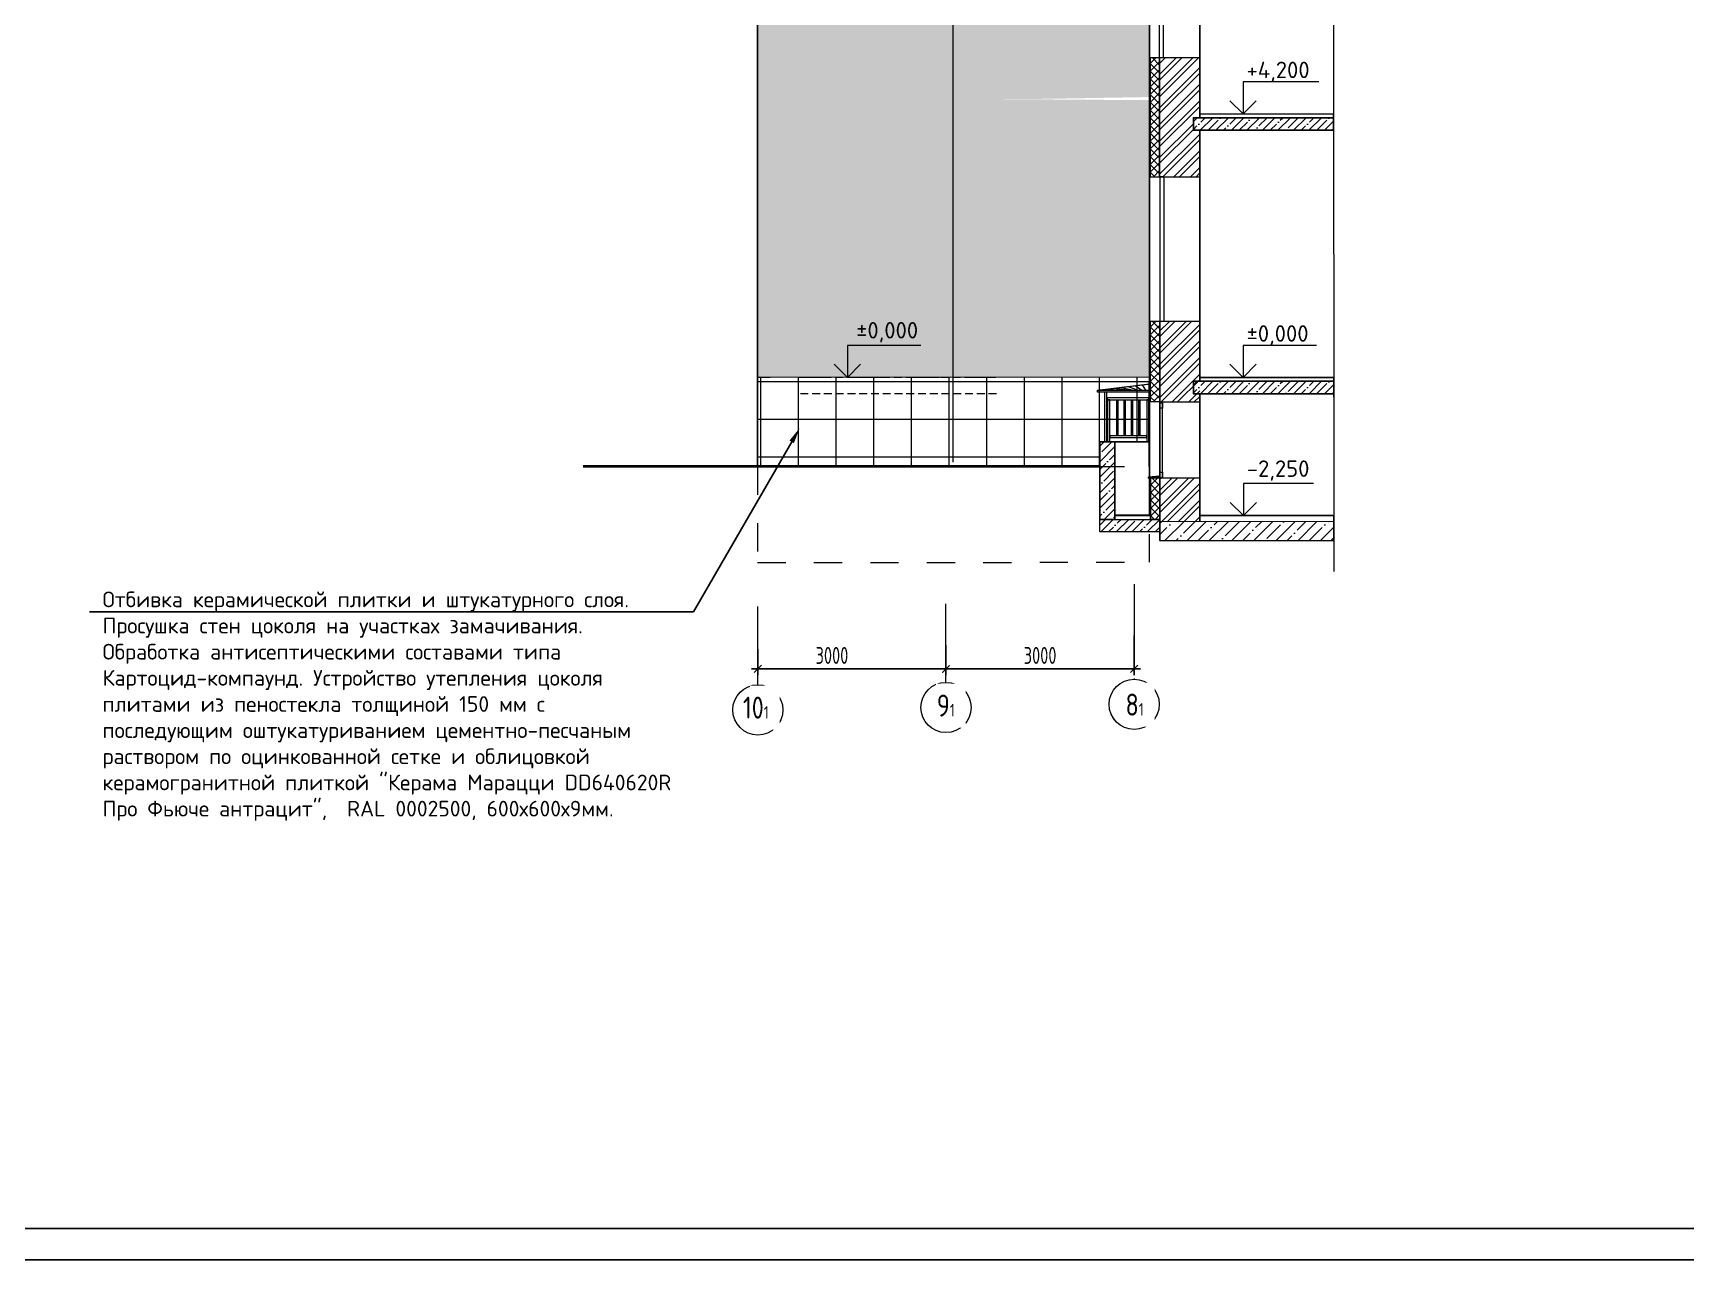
# Model space of a CAD drawing. Header units: millimetres. Extents: x -136099598 to 9192475, y 0 to 779331.
# Drawn here: x 125197 to 151547, y 242529 to 262079 of the extents above; entities that cross this region are included whole.
import ezdxf
from ezdxf import colors
from ezdxf.entities.mleader import LeaderData, LeaderLine
from ezdxf.math import Vec2, Vec3

# ---------------------------------------------------------------- set-up
doc = ezdxf.new("R2010")
doc.units = ezdxf.units.MM
doc.header["$MEASUREMENT"] = 0
for name, pattern in [('01_base$0$DASHED2', [0.375, 0.25, -0.125]), ('ADSK_Скрыто', [6, 3, -3]), ('CENTER', [2, 1.25, -0.25, 0.25, -0.25])]:
    doc.linetypes.add(name, pattern=pattern)
doc.layers.get('0').update_dxf_attribs({"color": 250, "lineweight": 9})
for name, color, linetype, lineweight in [('!_Цоколь', 7, 'Continuous', 0), ('_Скрыто_', 7, 'ADSK_Скрыто', 9), ('АР-Выноски', 5, 'Continuous', 5), ('АР_Оси', 193, 'Continuous', 9), ('АР_тонкая линия', 250, 'Continuous', 0), ('Ограждение', 250, 'Continuous', 9), ('пунктир', 251, 'Continuous', 13), ('СТЕНЫ кирпич ЛИДЕР', 250, 'Continuous', 15), ('Штриховка', 7, 'Continuous', 5)]:
    doc.layers.add(name, color=color, linetype=linetype, lineweight=lineweight)
doc.layers.add('_RAMKA', color=7, linetype='Continuous')
doc.layers.add('PDF _0', color=7, linetype='Continuous')
doc.layers.add('RAL 7016', color=7, linetype='Continuous', lineweight=0, true_color=0x383e42)
doc.layers.add('RAL 90 10', color=7, linetype='Continuous', lineweight=0, true_color=0xf1ece1)
doc.styles.add('ICOCPEUR', font='isocpeur.ttf')
doc.styles.add('ISOCPEUR', font='isocpeur.ttf', dxfattribs={"width": 0.7})
doc.styles.add('PDF ISOCPEUR', font='isocpeur.ttf')
doc.styles.add('ГОСТ 2.304', font='isocpeur.ttf', dxfattribs={"width": 0.7})
doc.dimstyles.new('R_100', dxfattribs={"dimtxt": 270, "dimasz": 120, "dimexe": 100, "dimexo": 100, "dimgap": 80, "dimtad": 1, "dimdec": 0, "dimrnd": 5, "dimzin": 0, "dimdsep": 46, "dimtxsty": 'ISOCPEUR', "dimblk": 'ARCHTICK', "dimcen": 100, "dimdle": 100, "dimclrd": 256, "dimclre": 256, "dimclrt": 256, "dimadec": 0, "dimazin": 0, "dimtfac": 2, "dimtdec": 0, "dimtofl": 0, "dimtmove": 1, "dimatfit": 3, "dimfxl": 1, "dimtvp": 3, "dimtfill": 1, "dimtolj": 1, "dimtzin": 0, "dimarcsym": 0})
pattern_1 = [(45, (0, 0), (-132.5825214724777, 132.5825214724777), []), (45, (88.38834750000001, -2.16489013695598e-14), (-132.5825214724777, 132.5825214724777), [])]

# ---------------------------------------------------------------- blocks, each defined once
blk = doc.blocks.new('_ArchTick')
at = {"color": 0, "linetype": 'ByBlock', "const_width": 0.15}
blk.add_lwpolyline([(-0.5, -0.5), (0.5, 0.5)], dxfattribs=at)
blk = doc.blocks.new('*D2561')
at = {"lineweight": -2, "ltscale": 150, "transparency": 16777216}
for p, q in [((136750.9194816086, 252263.0048866816), (136750.9194816086, 251847.0204245955)), ((139750.9194816086, 252327.811357763), (139750.9194816086, 251847.0204245955)), ((139850.9194816086, 251947.0204245955), (136650.9194816086, 251947.0204245955))]:
    blk.add_line(p, q, dxfattribs=at)
at = {"lineweight": -2, "ltscale": 150, "transparency": 16777216, "xscale": 120, "yscale": 120, "zscale": 120, "rotation": 180}
blk.add_blockref('_ArchTick', (136750.9194816086, 251947.0204245955), dxfattribs=at)
at = {"lineweight": -2, "ltscale": 150, "transparency": 16777216, "xscale": 120, "yscale": 120, "zscale": 120}
blk.add_blockref('_ArchTick', (139750.9194816086, 251947.0204245955), dxfattribs=at)
at = {"ltscale": 150, "transparency": 16777216, "insert": (137932.6778382061, 252162.0204245955), "char_height": 270, "attachment_point": 5, "style": 'ISOCPEUR', "bg_fill": 3, "box_fill_scale": 1.25, "bg_fill_color": 256, "bg_fill_true_color": 13158600, "bg_fill_transparency": 0}
blk.add_mtext('\\A1;3000', dxfattribs=at)
blk = doc.blocks.new('*D2563')
at = {"lineweight": -2, "ltscale": 150, "transparency": 16777216}
for p, q in [((142750.9194816087, 252478.3790068156), (142750.9194816087, 251847.0204245955)), ((139750.9194816086, 252327.811357763), (139750.9194816086, 251847.0204245955)), ((139650.9194816086, 251947.0204245955), (142850.9194816087, 251947.0204245955))]:
    blk.add_line(p, q, dxfattribs=at)
at = {"lineweight": -2, "ltscale": 150, "transparency": 16777216, "xscale": 120, "yscale": 120, "zscale": 120, "rotation": 180}
blk.add_blockref('_ArchTick', (139750.9194816086, 251947.0204245955), dxfattribs=at)
at = {"lineweight": -2, "ltscale": 150, "transparency": 16777216, "xscale": 120, "yscale": 120, "zscale": 120}
blk.add_blockref('_ArchTick', (142750.9194816087, 251947.0204245955), dxfattribs=at)
at = {"ltscale": 150, "transparency": 16777216, "insert": (141250.9194816087, 252162.0204245955), "char_height": 270, "attachment_point": 5, "style": 'ISOCPEUR', "bg_fill": 3, "box_fill_scale": 1.25, "bg_fill_color": 256, "bg_fill_true_color": 13158600, "bg_fill_transparency": 0}
blk.add_mtext('\\A1;3000', dxfattribs=at)

msp = doc.modelspace()

# ---------------------------------------------------------------- hatches: boundary and pattern name
at = {"layer": '!_Цоколь', "lineweight": 0, "ltscale": 5, "true_color": 0x636466}
h = msp.add_hatch(dxfattribs=at)
h.set_pattern_fill('ANSI37', color=251, scale=4800, angle=44.99999999999999)
h.set_pattern_definition([(90, (553800.0140254169, -32071.81941536049), (-600, 1.13686837721616e-13), []), (180, (553800.0140254169, -32071.81941536049), (-1.70530256582424e-13, -600), [])])
h.paths.add_polyline_path([(136745.5832098456, 256591.7283300238), (136745.5829095938, 256591.7283299289), (136756.2725096387, 256591.7317119272), (142992.3932441962, 256593.7047090192), (142992.7175206361, 255566.4011207308), (142202.1753320968, 255566.413199054), (142202.224860069, 255169.9798369385), (136745.8045714063, 255170.014146245)])
at = {"ltscale": 40, "true_color": 0x383e42}
h = msp.add_hatch(dxfattribs=at)
h.set_pattern_fill('ANSI32', color=250, scale=500, angle=360)
h.set_pattern_definition(pattern_1)
h.paths.add_polyline_path([(143154.9432616692, 261690.3409344515), (143156.4150530128, 259790.9502827468), (143795.6806937267, 259790.9501922725), (143795.6807983409, 260530.1232682845), (143695.6826438564, 260530.1232578625), (143695.6826438564, 260730.1232578625), (143795.6808167395, 260730.1520365802), (143795.6808167395, 260790.1232437099), (143795.6809461347, 261690.1232955847)])
at = {"ltscale": 100, "transparency": 33554687}
h = msp.add_hatch(dxfattribs=at)
h.set_pattern_fill('ANSI35', color=0, scale=700)
h.set_pattern_definition([(45, (6240.228052262479, -31961.84519667912), (-123.7436867076458, 123.7436867076458), []), (45, (6363.971738762484, -31961.84519667912), (-123.7436867076458, 123.7436867076458), [218.75, -43.75, 0, -43.75])])
h.paths.add_polyline_path([(143697.3789396819, 260729.8651655646), (145930.29605314, 260730.7663626983), (145930.3452054682, 260530.1234907652), (143693.9863480309, 260529.8655864055)])
at = {"ltscale": 40, "true_color": 0x383e42}
h = msp.add_hatch(dxfattribs=at)
h.set_pattern_fill('ANSI32', color=250, scale=500, angle=360)
h.set_pattern_definition([(45, (-182334.3854078416, -40849.92950612889), (-132.5825214724777, 132.5825214724777), []), (45, (-182245.9970603416, -40849.92950612889), (-132.5825214724777, 132.5825214724777), [])])
h.paths.add_polyline_path([(143795.7168547535, 257490.9503361092), (143795.1146183709, 256201.9872546723), (143161.1781953085, 256199.9518123953), (143155.679301033, 257490.9501390091)])
at = {"ltscale": 100, "transparency": 33554687}
h = msp.add_hatch(dxfattribs=at)
h.set_pattern_fill('ANSI35', color=0, scale=700)
h.set_pattern_definition([(45, (6240.228870371677, -36160.61352127668), (-123.7436867076458, 123.7436867076458), []), (45, (6363.972556871682, -36160.61352127668), (-123.7436867076458, 123.7436867076458), [218.75, -43.75, 0, -43.75])])
h.paths.add_polyline_path([(143697.3781215727, 256531.0968409671), (145931.3237851624, 256531.7173270912), (145932.1719330752, 256332.0097530512), (143694.8336778345, 256332.1144754205)])
h = msp.add_hatch(dxfattribs=at)
h.set_pattern_fill('ANSI35', color=0, scale=700)
h.set_pattern_definition([(45, (22327.249844159, -37125.17417534863), (-123.7436867076458, 123.7436867076458), []), (45, (22450.993530659, -37125.17417534863), (-123.7436867076458, 123.7436867076458), [218.75, -43.75, 0, -43.75])])
h.paths.add_polyline_path([(142202.2247974614, 255566.5362595793), (142443.9249515989, 255566.5380847972), (142441.3743963554, 254329.5639117969), (142203.0689880829, 254329.8196853518)])
at = {"ltscale": 40, "true_color": 0x383e42}
h = msp.add_hatch(dxfattribs=at)
h.set_pattern_fill('ANSI32', color=250, scale=500, angle=360)
h.set_pattern_definition(pattern_1)
h.paths.add_polyline_path([(143162.5195449353, 254991.0928736847), (143794.7142770014, 254991.7133629161), (143796.1718523306, 254290.929405204), (143160.5845286135, 254291.0341244661)])
at = {"ltscale": 100, "transparency": 33554687}
h = msp.add_hatch(dxfattribs=at)
h.set_pattern_fill('ANSI35', color=0, scale=700)
h.set_pattern_definition([(45, (21769.01444797948, -38322.14078507732), (-123.7436867076458, 123.7436867076458), []), (45, (21892.75813447948, -38322.14078507732), (-123.7436867076458, 123.7436867076458), [218.75, -43.75, 0, -43.75])])
h.paths.add_polyline_path([(142202.1778323317, 254329.6427069779), (143160.6724422737, 254329.5975207709), (143160.6804103234, 254129.9273560605), (142202.1879545955, 254129.9773517264)])
h = msp.add_hatch(dxfattribs=at)
h.set_pattern_fill('ANSI35', color=0, scale=1000)
h.set_pattern_definition([(45, (-87729.99859126209, -33902.12002384628), (-176.7766952966369, 176.7766952966369), []), (45, (-87553.22189626208, -33902.12002384628), (-176.7766952966369, 176.7766952966369), [312.5, -62.5, 0, -62.5])])
h.paths.add_polyline_path([(145931.8452557207, 254293.9657611747), (143160.7878417535, 254290.5960791708), (143160.7076567488, 253991.4965715406), (145931.8996685237, 253989.2669096683)])
at = {"layer": 'RAL 7016', "ltscale": 100, "true_color": 0x000000, "transparency": 33554687}
h = msp.add_hatch(dxfattribs=at)
h.set_pattern_fill('ANSI32', color=18, scale=400, angle=45)
h.set_pattern_definition([(90, (8364118326.380575, 936303589.5466671), (-150, 0), []), (90, (8364118376.380575, 936303639.546667), (-150, 0), [])])
h.paths.add_polyline_path([(142210.173360738, 256393.4773188724), (142992.4665278718, 256488.8075164572), (142992.4665278718, 256387.8936352695), (142164.3280405594, 256387.8897717092)])
at = {"layer": 'RAL 7016', "ltscale": 100, "transparency": 33554687}
h = msp.add_hatch(color=256, dxfattribs=at)
h.dxf.hatch_style = 1
h.paths.add_polyline_path([(142164.3280404402, 256387.8906032978), (142992.4668161962, 256387.8936780956), (142992.4668164346, 256358.807999316), (142164.3280406786, 256358.8049245182)])
at = {"layer": 'RAL 90 10', "ltscale": 100, "transparency": 33554687}
h = msp.add_hatch(color=256, dxfattribs=at)
h.dxf.hatch_style = 1
h.paths.add_polyline_path([(141395.8970202531, 261032.0586398871), (140546.1434283893, 261026.8620234682), (142991.8345771228, 261010.5341578203), (142992.3925001501, 256593.7047087838), (136745.5154261318, 256591.7283085783), (136745.5154251285, 270429.8707987369), (142988.014904978, 270430.1224765865), (142995.4045895265, 261143.1618656274), (142995.405251397, 261059.9637807577)])
at = {"layer": 'Штриховка', "transparency": 33554636}
h = msp.add_hatch(dxfattribs=at)
h.set_pattern_fill('ANSI37', color=256, scale=700)
h.set_pattern_definition([(45, (20.95012720042723, -41391.57377523559), (-61.87184335382291, 61.87184335382291), []), (135, (20.95012720042723, -41391.57377523559), (-61.87184335382291, -61.8718433538229), [])])
h.paths.add_polyline_path([(143154.9432393642, 261690.3697197411), (143156.4152098032, 259790.7479401041), (143006.3811184549, 259790.7004720004), (143005.7799933518, 261690.3916006218)])
h = msp.add_hatch(dxfattribs=at)
h.set_pattern_fill('ANSI37', color=256, scale=700)
h.set_pattern_definition([(45, (22.27875457919436, -45591.02501394504), (-61.87184335382291, 61.87184335382291), []), (135, (22.27875457919436, -45591.02501394504), (-61.87184335382291, -61.8718433538229), [])])
h.paths.add_polyline_path([(143156.271866743, 257490.9184810316), (143157.5509478686, 256200.9686829002), (143007.5168565203, 256200.9212147964), (143007.1086207306, 257490.9403619124)])
h = msp.add_hatch(dxfattribs=at)
h.set_pattern_fill('ANSI37', color=256, scale=700)
h.set_pattern_definition([(45, (24471.34826353824, -31955.4669908768), (-61.87184335382291, 61.87184335382291), []), (135, (24471.34826353824, -31955.4669908768), (-61.87184335382291, -61.8718433538229), [])])
h.paths.add_polyline_path([(143010.9126858439, 254990.9446751086), (143011.0651485319, 254329.4730992134), (143161.0483923209, 254329.605627316), (143160.876172643, 254991.2135027743)])

# ---------------------------------------------------------------- linework, layer by layer
at = {"color": 18, "ltscale": 150, "true_color": 0x000000}
for p, q in [((139865.5256608688, 255240.6752578973), (139865.6271028202, 270529.9836093528)), ((142990.7799979397, 261690.3966956585), (143795.680962514, 261690.1232955792)), ((143006.0997122061, 261690.4015425422), (143006.0997122061, 259790.9202363547)), ((143007.428340837, 257490.9586811393), (143007.2355237317, 256200.9211257877)), ((143160.2349958875, 256200.969532085), (142992.5167713257, 256200.9164690377)), ((143160.2349958875, 256200.969532085), (143795.1383454436, 256200.9695349784, -0.06229145025054095)), ((143160.2350014017, 254990.969532085), (143795.1383509578, 254990.9695349784, -0.06229145025054095)), ((142442.2282022607, 254389.6363031445), (143010.4836250191, 254389.6953620694)), ((142442.2322264996, 254399.6363023348), (143010.4825731697, 254399.8160865836))]:
    msp.add_line(p, q, dxfattribs=at)
at = {"ltscale": 150}
for p, q in [((142992.3925001501, 256593.7047087838), (136745.6347177536, 256591.72834632)), ((142164.3280405594, 256387.8905313672, -0.7493983513753277), (142992.4668163154, 256488.8089096648)), ((145931.8465912836, 254293.965762799), (143160.7885135424, 254290.5955006594))]:
    msp.add_line(p, q, dxfattribs=at)
msp.add_lwpolyline([(145929.6022345293, 271215.5265858436), (145929.6022345293, 263922.4631183686), (146092.3137677165, 263922.4631183686), (145767.3564631284, 263613.5217273571), (145929.6022345293, 263613.5217273571), (145932.0370988258, 253496.8745162638)], dxfattribs=at)
at = {"color": 18, "ltscale": 150, "true_color": 0x000000}
for points in [[(143150.2848810089, 261690.3407673747), (143220.4638494698, 261690.3407673747), (143220.4638327534, 263990.3157617266), (143150.284872139, 263990.3392277403)], [(143158.1974227978, 257490.748883816), (143228.3763912587, 257490.748883816), (143228.3763912587, 259790.7738711563), (143158.1974227978, 259790.7738711563)]]:
    msp.add_lwpolyline(points, close=True, dxfattribs=at)
at = {"ltscale": 150, "elevation": -0.7493983513753277}
msp.add_lwpolyline([(142164.3280405594, 256387.8905313672), (142992.4668163154, 256387.8950284772), (142992.4668163154, 256358.8110128746), (142164.3280405594, 256358.8065157647)], close=True, dxfattribs=at)
at = {"ltscale": 150}
for points in [[(142319.6761597795, 256236.5262648752), (142987.1366055106, 256236.5280104993), (142987.1367206647, 256266.7770258038), (142319.6762749336, 256266.7752801797)], [(142361.5650805126, 255566.4130374414), (142361.5658059814, 256236.5267966281), (142326.3168898918, 256236.5269414477), (142326.316164423, 255566.413182261)], [(142987.1366193033, 255566.413035274), (142987.1365402274, 256236.5279128545), (142951.8876241378, 256236.5280576741), (142951.8877032138, 255566.4131800937)], [(143200.925861874, 256189.161307375), (143160.8232491089, 256189.161307375), (143160.8232491089, 254990.969532085), (143200.925861874, 254990.969532085)], [(143200.925861874, 256099.9026455624), (143160.8232491089, 256099.9026455624), (143160.8232491089, 256189.1613073749), (143200.925861874, 256189.1613073749)], [(142361.565171647, 255636.5043990216), (142951.8876324343, 255636.5062494884), (142951.8876750766, 255661.8019334549), (142361.5652142893, 255661.8000829881)], [(143200.925861874, 254990.969532085), (143160.8232491089, 254990.969532085), (143160.8232491089, 255080.2281938974), (143200.925861874, 255080.2281938974)], [(142202.195464358, 254329.7157516969), (143160.6469782445, 254329.524477615), (143160.6804103234, 254129.9273560605), (142202.1868774885, 254129.8494649489)]]:
    msp.add_lwpolyline(points, close=True, dxfattribs=at)
at = {"lineweight": 30, "ltscale": 150}
msp.add_lwpolyline([(143154.7512512595, 255028.1913689837), (143154.7512512595, 255012.2863033296), (142976.9644391711, 254997.8892617989), (142976.9644391711, 254991.493277976), (142982.2806523188, 254991.493277976), (142980.7046998048, 254988.0473572798)], dxfattribs=at)
at = {"layer": '_RAMKA', "ltscale": 100}
for points in [[(229335.5115992427, 242529.0014999993), (229335.5115992427, 326529.0014999993), (110535.5115992427, 326529.0014999993), (110535.5115992427, 242529.0014999993)], [(228835.5115992427, 243029.0014999993), (228835.5115992427, 326029.0014999993), (112535.5115992427, 326029.0014999993), (112535.5115992427, 243029.0014999993)]]:
    msp.add_lwpolyline(points, close=True, dxfattribs=at)
at = {"layer": '_Скрыто_', "color": 6, "ltscale": 150}
for points in [[(140545.3952345342, 256591.7329774163), (136745.2010491136, 256591.7329774163), (136745.3709036688, 255170.0112232879), (142992.1810395601, 255170.785367558), (142992.2600343474, 256592.5071216864)], [(140545.5634425606, 255170.0065925148), (136745.3709036688, 255170.0112232879), (136745.3676357121, 253644.803028395), (142992.9587259558, 253645.5774197451), (142993.2091967263, 255170.7809838649)]]:
    msp.add_lwpolyline(points, dxfattribs=at)
at = {"layer": 'PDF _0', "lineweight": 0}
for p, q in [((144021.3500637901, 260790.0356541247), (144956.35006379, 260790.0356541247)), ((142996.3810288573, 259790.6973081508), (143795.6806937266, 259790.9501922725)), ((142992.1086276869, 257490.9503060009), (143795.6803682109, 257490.9501922725)), ((144021.3500637901, 256591.6190875956), (144956.3500628168, 256591.6617485021))]:
    msp.add_line(p, q, dxfattribs=at)
for points in [[(145694.77502604, 261299.9837661115), (144488.85006379, 261299.9837661115), (144488.85006379, 260790.0356541247), (144275.48855851, 260998.9521280448), (144488.85006379, 260790.0356541247), (144697.76653771, 260998.9521280448)], [(139351.1984739879, 257101.8354378715), (138181.5709562292, 257101.8354378716), (138181.5709562291, 256591.8873258848), (137968.2094509491, 256800.8037998049), (138181.5709562291, 256591.8873258848), (138390.4874301492, 256800.8037998048)], [(145658.4775810622, 257101.5885300355), (144488.8500633035, 257101.5885300356), (144488.8500633034, 256591.6404180488), (144275.4885580234, 256800.5568919689), (144488.8500633034, 256591.6404180488), (144697.7665372234, 256800.5568919688)], [(145608.5858251394, 254901.4019626589), (144492.8829537795, 254901.4019626589), (144492.8829537795, 254391.4538506721), (144279.5214484995, 254600.3703245922), (144492.8829537795, 254391.4538506721), (144701.7994276995, 254600.3703245922)]]:
    msp.add_lwpolyline(points, dxfattribs=at)
at = {"layer": 'АР_Оси', "color": 6, "linetype": 'CENTER', "ltscale": 1000}
for p, q in [((142750.9194816087, 253295.7835566669, -0.09001743598282486), (142750.9194816087, 251782.9757421548, -0.09001743598282486)), ((136750.9194816088, 251693.8052663788, -0.09001743598282486), (136750.9194816088, 253083.8187343378, -0.09001743598282486)), ((139750.9194816086, 251732.8046237835), (139750.9194816086, 253122.8180917425))]:
    msp.add_line(p, q, dxfattribs=at)
at = {"layer": 'АР_Оси', "color": 6, "ltscale": 0.5}
for centre, radius in [((136750.9194816088, 251293.8052663788, -0.09001743598282486), 400.0000000000003), ((139750.9194816086, 251332.8046237835), 400.0000000000003), ((142750.9194816087, 251382.9757421548, -0.09001743598282486), 400.0000000000003), ((142750.9349287394, 251383.4739115242, -0.09001743598282486), 399.9999999999966)]:
    msp.add_circle(centre, radius, dxfattribs=at)
at = {"layer": 'АР_тонкая линия', "color": 3, "lineweight": 40, "ltscale": 100}
msp.add_line((142202.2248602229, 255170.0065921916), (133967.549092782, 255170.0179925561), dxfattribs=at)
at = {"layer": 'Ограждение'}
for p, q in [((142277.7375934468, 256358.8071207385, -0.7493983513753277), (142277.7375934468, 255566.413182261)), ((142315.7343379069, 255566.4132257363), (142315.7375934468, 256358.8073379764, -0.7493983513753277))]:
    msp.add_line(p, q, dxfattribs=at)
for points in [[(142476.9116203347, 255661.802515324), (142476.9095862534, 256236.5300884894)], [(142492.9095862576, 256236.5299773874), (142492.9116203347, 255661.802515324), (142492.9116203347, 255661.802515324)], [(142592.9116203347, 255661.802515324), (142592.9095862651, 256236.529283)], [(142608.9095862693, 256236.529171898), (142608.9116203347, 255661.802515324), (142608.9116203347, 255661.802515324)], [(142708.9116203347, 255661.801537331), (142708.9095862626, 256236.5284775106)], [(142724.9095862668, 256236.5283664086), (142724.9116203347, 255661.801537331), (142724.9116203347, 255661.801537331)], [(142824.9116203347, 255661.801537331), (142824.9095862743, 256236.5276720212)], [(142840.9095862785, 256236.5275609191), (142840.9116203347, 255661.801537331), (142840.9116203347, 255661.801537331)]]:
    msp.add_lwpolyline(points, dxfattribs=at)
at = {"layer": 'пунктир', "linetype": '01_base$0$DASHED2', "ltscale": 500}
for p, q in [((140545.6349116404, 256591.7065443926), (137415.8487634449, 256592.0623026937)), ((140555.6348747921, 256332.061858613), (137415.8487634449, 256332.0623026937))]:
    msp.add_line(p, q, dxfattribs=at)
at = {"layer": 'СТЕНЫ кирпич ЛИДЕР', "lineweight": 25, "ltscale": 100}
for p, q in [((136745.8045714063, 255170.014146245), (136745.6347177536, 270430.1232578634)), ((143795.681392761, 264730.1232578622), (143795.6808265873, 260729.7049829504)), ((143695.6820494363, 260729.7418241577), (145930.29605314, 260730.7663626983)), ((143795.6807983409, 260530.1232578625), (143795.6802324469, 256531.6811335825)), ((143695.6812313271, 256530.9734995601), (145930.5901225712, 256530.2485014871)), ((143795.1383509578, 256332.0621142358), (143795.1383509578, 254292.8807601727, -0.09471647657512863)), ((142442.2291316673, 255566.413182261), (142992.7175206361, 255566.4011207308)), ((143160.6557577433, 254372.7172684052), (143160.8232491089, 254042.8745819464))]:
    msp.add_line(p, q, dxfattribs=at)
for points in [[(142993.0866090225, 254399.8105828116), (142988.014904978, 270430.1224765865), (143148.1710187907, 270430.1224737559), (143149.9068977129, 268189.9189207173)], [(143154.9432616692, 261690.3409344515), (143156.4152098032, 259790.7479401041)], [(143795.6808167395, 260729.7049829541), (143795.6808167395, 260790.1232437099), (145930.2819416929, 260789.3981854199), (145930.3452054682, 260530.1234907652), (145930.3452054682, 260530.1234907652)], [(143158.1972667389, 257490.9502824946), (143160.6469782445, 254329.524477615), (143160.6469782445, 254329.524477615)], [(143795.6799986304, 256530.9366583565), (143795.6799986304, 256591.3549191123), (145931.3237851624, 256590.6301117691), (145931.3237851624, 256280.6301117691), (145931.3237851624, 256280.6301117691)], [(143160.7881498505, 254291.7453170848), (143160.7881498505, 254291.7453170848), (143160.7076566877, 253991.4963434536), (145931.5093708243, 253989.2667862155), (145931.6591142336, 254390.9597952702), (143794.7749649676, 254391.5426659573)]]:
    msp.add_lwpolyline(points, dxfattribs=at)
for points in [[(145930.3452054682, 260530.1234907652), (143695.6826438564, 260530.1232578625), (143695.6826438564, 260730.1232578625), (145930.29605314, 260730.7663626983)], [(145931.3237851624, 256332.0621142358), (143695.6818257472, 256332.0621142358), (143695.6818257472, 256531.3549332649), (145931.3237851624, 256531.3549332649)], [(142442.230407092, 255566.413199054), (142202.2271402465, 255566.413199054), (142202.2200271878, 254329.7315162698), (142442.2233572505, 254329.652080879)], [(143160.8232491089, 254990.9695249065), (143010.4211342577, 254990.9713602822), (143010.4898784581, 254329.5257831177), (143160.7363397033, 254329.553120491)]]:
    msp.add_lwpolyline(points, close=True, dxfattribs=at)

# ---------------------------------------------------------------- texts
at = {"layer": 'PDF _0', "color": 18, "lineweight": 0, "true_color": 0x000000, "char_height": 262.4934346850584, "attachment_point": 7, "style": 'PDF ISOCPEUR'}
for s, insert in [('+4,200', (144542.98855851, 261299.9837661115)), ('%%P0,000', (138319.0789052546, 257150.8983500972)), ('%%P0,000', (144542.9885580236, 257099.9196058951)), ('-2,250', (144547.0214484995, 254946.3004987387))]:
    msp.add_mtext(s, dxfattribs=dict(at, insert=insert))

# ---------------------------------------------------------------- next in the draw order: texts
at = {"layer": 'АР_Оси', "color": 6, "ltscale": 0.5, "char_height": 350, "width": 123.8670816197991, "attachment_point": 3, "line_spacing_factor": 1.149209049011902, "style": 'ГОСТ 2.304', "bg_fill": 2}
for s, insert in [('{\\W0.8;10\\H0.57143x;1}', (136926.0136547089, 251504.8368707001)), ('{\\W0.8;9\\H0.57143x;1}', (139891.3578684628, 251537.9573945403))]:
    msp.add_mtext(s, dxfattribs=dict(at, insert=insert))

# ---------------------------------------------------------------- next in the draw order: dimensions: what is measured, and where the dimension line sits
at = {"color": 240, "ltscale": 150, "true_color": 0xed1f24}
dim = msp.add_linear_dim(base=(136750.9194816086, 251947.0204245955), p1=(139750.9194816086, 252427.811357763), p2=(136750.9194816086, 252363.0048866816, -0.09001743598282486), angle=180, dimstyle='R_100', override={"dimpost": '\\X', "dimfxl": 5, "dimarcsym": 1}, dxfattribs=at)
dim.commit()
dim.dimension.update_dxf_attribs({"geometry": '*D2561', "text_midpoint": (137932.6778382061, 251947.0204245955), "dimtype": 160})

# ---------------------------------------------------------------- next in the draw order: dimensions: what is measured, and where the dimension line sits
at = {"color": 18, "ltscale": 150, "true_color": 0x000000}
dim = msp.add_linear_dim(base=(142750.9194816087, 251947.0204245955, 0.09001743598282486), p1=(139750.9194816086, 252427.811357763), p2=(142750.9194816087, 252578.3790068156, -0.09001743598282452), dimstyle='R_100', override={"dimpost": '\\X'}, dxfattribs=at)
dim.commit()
dim.dimension.update_dxf_attribs({"geometry": '*D2563', "text_midpoint": (141250.9194816087, 252162.0204245955, 0.09001743598282486)})

# ---------------------------------------------------------------- next in the draw order: leaders
at = {"layer": 'АР-Выноски'}
ml = msp.add_multileader_mtext('Standard', dxfattribs=at)
ml.set_content('\\A1;Отбивка керамической плитки и штукатурного слоя. Просушка стен цоколя на участках замачивания. Обработка антисептическими составами типа Картоцид-компаунд. Устройство утепления цоколя плитами из пеностекла толщиной 150 мм с последующим оштукатуриванием цементно-песчаным раствором по оцинкованной сетке и облицовкой керамогранитной плиткой "Керама Марацци DD640620R Про Фьюче антрацит", {\\A0; RAL 0002500}, 600х600х9мм.', color=256, style='ICOCPEUR')
ml.set_leader_properties()
ml.build(insert=Vec2(0, 0))
ml.multileader.update_dxf_attribs({"text_left_attachment_type": 6, "text_right_attachment_type": 6, "dogleg_length": 100, "arrow_head_size": 250})
ctx = ml.context
ctx.base_point, ctx.char_height, ctx.arrow_head_size, ctx.landing_gap_size, ctx.plane_origin, ctx.plane_x_axis, ctx.plane_y_axis = Vec3(126279.3070133714, 252854.7062012851), 250, 250, 25, Vec3(147517.3164005069, 252269.3997368357), Vec3(1, 2.449293598294706e-16), Vec3(-2.449293598294706e-16, 1)
ctx.left_attachment, ctx.right_attachment = 6, 6
notes = []
notes.append((ctx, [(1, (1, 1, 0), (135725.9387852339, 252854.7062012851), (-1, -2.449293598294706e-16), 346.6317718625069, [(0, [(137415.8487634449, 255781.7859119177)], 0, [])])]))
ctx.mtext.insert, ctx.mtext.text_direction, ctx.mtext.rotation, ctx.mtext.width, ctx.mtext.flow_direction = Vec3(126304.3070133714, 253179.7062012851), Vec3(1, 2.449293598294706e-16), 2.449293598294706e-16, 9164.61126222479, 5
for ctx, leaders in notes:
    for number, flags, end, landing, length, lines in leaders:
        leader = LeaderData()
        leader.index, (leader.has_last_leader_line, leader.has_dogleg_vector, leader.attachment_direction) = number, flags
        leader.last_leader_point, leader.dogleg_vector, leader.dogleg_length = Vec3(end), Vec3(landing), length
        for number, points, colour, breaks in lines:
            line = LeaderLine()
            line.index, line.vertices, line.color, line.breaks = number, Vec3.list(points), colors.encode_raw_color(colour), breaks
            leader.lines.append(line)
        ctx.leaders.append(leader)

# ---------------------------------------------------------------- next in the draw order: texts
at = {"layer": 'АР_Оси', "color": 6, "ltscale": 0.5, "insert": (142904.5565704107, 251552.905973519), "char_height": 350, "width": 123.8670816197991, "attachment_point": 3, "line_spacing_factor": 1.149209049011902, "style": 'ГОСТ 2.304', "bg_fill": 2}
msp.add_mtext('{\\W0.8;8\\H0.57143x;1}', dxfattribs=at)

doc.saveas('drawing.dxf')
